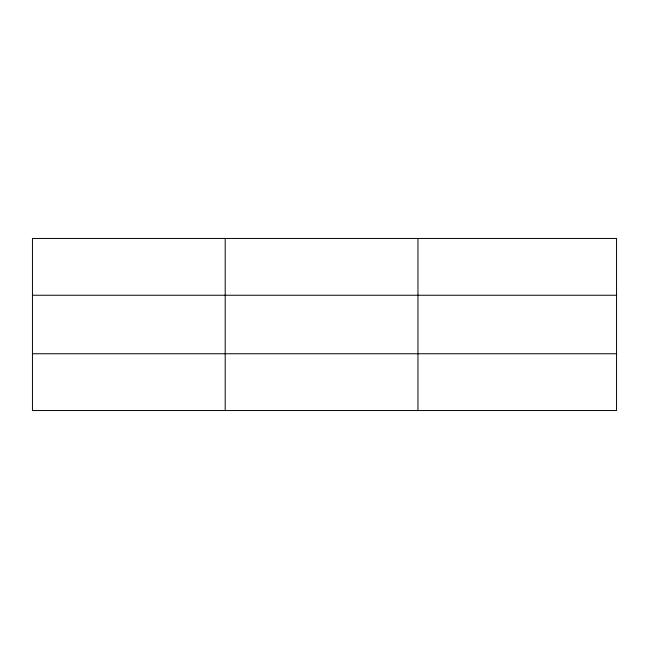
<?xml version="1.0" encoding="UTF-8"?>
<svg xmlns="http://www.w3.org/2000/svg" width="649" height="649" viewBox="0 0 649 649"><rect width="100%" height="100%" fill="white"/><g stroke="black" fill="none" stroke-linecap="round" stroke-linejoin="round"><path stroke-width="0.97" d="M225.203 238.459L225.203 410.541M417.956 238.459L417.956 410.541M616.55 295.246L616.55 238.459L32.45 238.459L32.45 410.541L616.55 410.541L616.55 295.246L32.45 295.246M32.45 353.754L616.55 353.754"/></g></svg>
